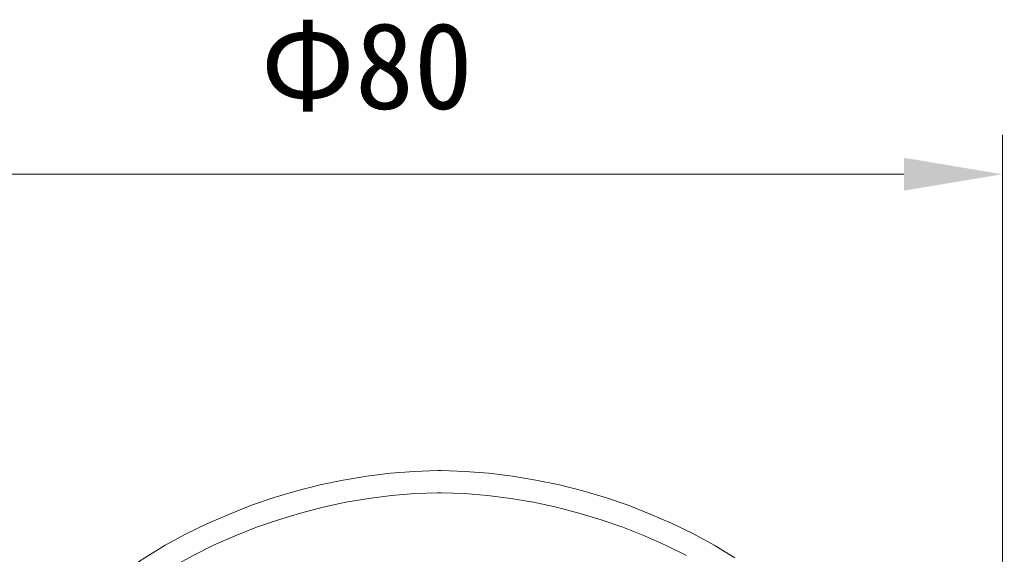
# Model space of a CAD drawing. Units: millimetres on the paper. Extents: x -865 to 142, y -95 to 95.
# Drawn here: x -124.53 to -99.55, y 16.31 to 29.9 of the extents above; entities that cross this region are included whole.
import ezdxf
from ezdxf.enums import TextEntityAlignment as Align

# ---------------------------------------------------------------- set-up
doc = ezdxf.new("R2010")
doc.units = ezdxf.units.MM
doc.layers.add('0-1_AM_5', color=3, linetype='Continuous', lineweight=18)
doc.layers.add('0-8_レイヤー_2', color=7, linetype='Continuous', lineweight=18)
doc.styles.add('ＭＳ ゴシック', font='')
doc.styles.get('ＭＳ ゴシック').set_extended_font_data('MS Gothic')

# ---------------------------------------------------------------- blocks, each defined once
blk = doc.blocks.new('U34')
at = {"layer": '0-1_AM_5', "color": 7, "style": 'ＭＳ ゴシック'}
blk.add_text('Φ80', height=2.199, dxfattribs=at).set_placement((30.094, 128.538), align=Align.BOTTOM_LEFT)

msp = doc.modelspace()

# ---------------------------------------------------------------- linework, layer by layer
at = {"layer": '0-1_AM_5'}
for p, q in [((-99.55, 5.44), (-99.55, 26.975)), ((-102.05, 25.975), (-125.676, 25.975))]:
    msp.add_line(p, q, dxfattribs=at)
at = {"layer": '0-1_AM_5', "color": 7}
msp.add_solid([(-102.05, 26.392), (-102.05, 25.558), (-99.55, 25.975)], dxfattribs=at)
at = {"layer": '0-8_レイヤー_2'}
for p, q in [((-113.897, 18.448), (-113.811, 18.448)), ((-113.897, 17.877), (-113.811, 17.877))]:
    msp.add_line(p, q, dxfattribs=at)
for points in [[(-113.897, 18.448), (-114.503, 18.423), (-115.1, 18.38), (-115.707, 18.304), (-116.304, 18.201), (-116.893, 18.082), (-117.482, 17.928), (-118.062, 17.758), (-118.634, 17.561), (-119.197, 17.339), (-119.753, 17.101), (-120.299, 16.836), (-120.828, 16.546), (-121.349, 16.23), (-121.861, 15.897), (-122.348, 15.547), (-122.826, 15.172), (-123.287, 14.779), (-123.731, 14.37), (-124.158, 13.943), (-124.568, 13.491)], [(-109.065, 17.561), (-109.637, 17.758), (-110.217, 17.928), (-110.806, 18.082), (-111.404, 18.201), (-112.001, 18.304), (-112.599, 18.38), (-113.205, 18.423), (-113.811, 18.448)], [(-113.897, 17.877), (-114.485, 17.86), (-115.075, 17.809), (-115.655, 17.732), (-116.236, 17.638), (-116.816, 17.51), (-117.388, 17.365), (-117.951, 17.194), (-118.506, 17.007), (-119.053, 16.784), (-119.599, 16.546), (-120.12, 16.281), (-120.641, 16), (-121.144, 15.692), (-121.631, 15.36), (-122.109, 15.019), (-122.57, 14.643), (-123.014, 14.259), (-123.449, 13.858), (-123.859, 13.432), (-124.251, 12.996), (-124.627, 12.535)], [(-107.579, 16.281), (-108.109, 16.546), (-108.646, 16.784), (-109.193, 17.007), (-109.747, 17.194), (-110.311, 17.365), (-110.883, 17.51), (-111.464, 17.638), (-112.044, 17.732), (-112.633, 17.809), (-113.222, 17.86), (-113.811, 17.877)], [(-106.35, 16.23), (-106.871, 16.546), (-107.4, 16.836), (-107.946, 17.101), (-108.501, 17.339), (-109.065, 17.561)]]:
    msp.add_lwpolyline(points, dxfattribs=at)

# ---------------------------------------------------------------- block references
at = {"layer": '0-1_AM_5'}
msp.add_blockref('U34', (-148.5, -101.563), dxfattribs=at)

doc.saveas('drawing.dxf')
